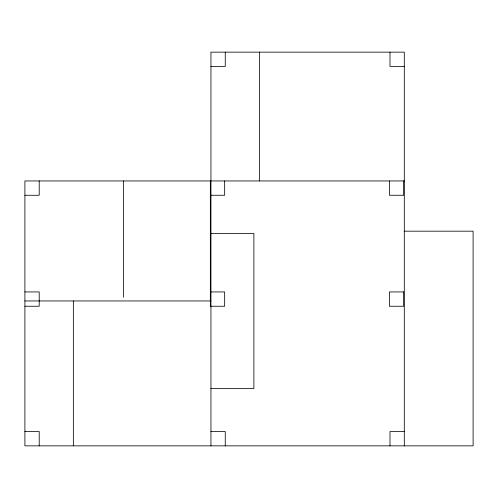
<?xml version="1.0" encoding="UTF-8"?>
<svg xmlns="http://www.w3.org/2000/svg" width="498" height="498" viewBox="0 0 498 498"><rect width="100%" height="100%" fill="white"/><g stroke="black" fill="none" stroke-linecap="round" stroke-linejoin="round"><path stroke-width="0.75" d="M210.947 66.458L225.258 66.458L225.258 52.147M404.301 66.458L389.99 66.458L389.99 52.147M404.301 180.948L24.9 180.948L24.9 445.853L473.1 445.853L473.1 231.184L404.301 231.184M24.9 195.26L39.211 195.26L39.211 180.948M210.349 195.26L224.66 195.26L224.66 180.948M210.947 233.494L253.88 233.494L253.88 388.533L210.947 388.533M24.9 291.934L39.211 291.934L39.211 306.245L24.9 306.245M210.349 291.934L224.66 291.934L224.66 306.245L210.349 306.245L210.349 180.948M24.9 300.954L210.947 300.954M24.9 431.542L39.211 431.542L39.211 445.853M210.947 431.542L225.258 431.542L225.258 445.853M404.301 431.542L389.99 431.542L389.99 445.853M404.301 445.853L404.301 52.147L210.947 52.147L210.947 445.853M403.704 180.948L403.704 195.26L389.392 195.26L389.392 180.948M259.396 52.147L259.396 180.948M123.442 180.948L123.442 297.225M73.349 300.954L73.349 445.853M403.704 291.934L389.392 291.934L389.392 306.245L403.704 306.245L403.704 291.934"/></g></svg>
